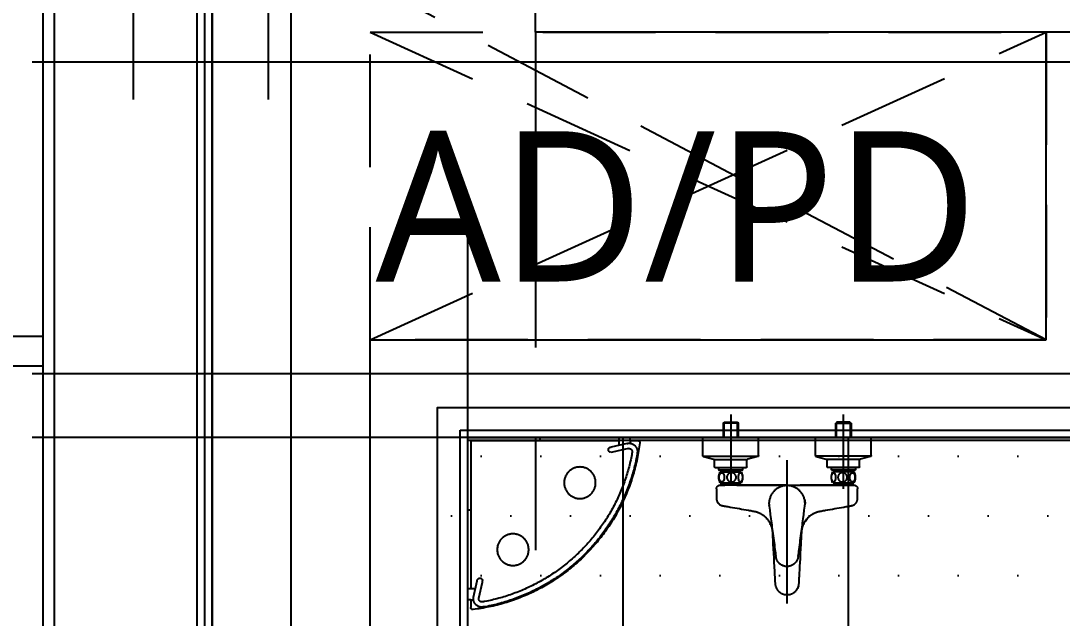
# Model space of a CAD drawing. Header units: millimetres. Extents: x 7086022 to 7120578, y 229555 to 276126.
# Drawn here: x 7108098 to 7109484, y 241984 to 242780 of the extents above; entities that cross this region are included whole.
import ezdxf
from ezdxf.enums import TextEntityAlignment as Align
from ezdxf.xclip import XClip

# ---------------------------------------------------------------- set-up
doc = ezdxf.new("R2010")
doc.units = ezdxf.units.MM
doc.header["$LTSCALE"] = 100
doc.header["$XCLIPFRAME"] = 2
for name, pattern in [('ST-DASH', [2.7, 1.5, -1.2]), ('U-84D-EX$0$CEN', [62, 60, -1, 0, -1]), ('U-84D-EX$0$HID', [2.3, 1.5, -0.8])]:
    doc.linetypes.add(name, pattern=pattern)
for name, color, linetype in [('BP', 7, 'Continuous'), ('TEXT', 2, 'Continuous'), ('U-84D-EX$0$CEN', 1, 'U-84D-EX$0$CEN'), ('U-84D-EX$0$CON', 2, 'Continuous'), ('U-84D-EX$0$ELE', 6, 'Continuous'), ('U-84D-EX$0$FIN', 5, 'Continuous'), ('U-84D-EX$0$FUR_욕실', 8, 'Continuous'), ('U-84D-EX$0$HAT', 8, 'Continuous'), ('U-84D-EX$0$INSUL_line', 8, 'Continuous'), ('U-84D-EX$0$OPEN', 1, 'U-84D-EX$0$HID'), ('U-84D-EX$0$S-ELE', 4, 'Continuous'), ('U-84D-EX$0$WAL', 3, 'Continuous'), ('결로방지', 4, 'ST-DASH')]:
    doc.layers.add(name, color=color, linetype=linetype)
doc.layers.add('U-84D-EX$0$Defpoint', color=142, linetype='Continuous', plot=False)
doc.layers.add('U-84D-EX$0$MC', color=152, linetype='Continuous', plot=False)
doc.styles.add('맑은 고딕', font='')
doc.styles.get('맑은 고딕').set_extended_font_data('Malgun Gothic')

# ---------------------------------------------------------------- blocks, each defined once
blk = doc.blocks.new('U-84D-EX$0$A$C3cb92361')
at = {"layer": 'U-84D-EX$0$FUR_욕실'}
for p, q in [((44.5, 37), (20.5, 37)), ((20.5, 37), (20.5, -37)), ((44.5, 37), (44.7, 37)), ((45.4, 36.8), (45.4, -36.8)), ((45.7, 36.2), (49.2, 23)), ((49.9, 21.9), (49.9, -21.9)), ((59.5, 21.5), (51.1, 21.5)), ((60.5, 20.5), (60.5, -20.5)), ((60.5, 16), (63.5, 16)), ((63.5, 16), (64, 15.5)), ((63.5, 16), (63.5, -16)), ((64, -15.5), (64, 15.5)), ((83.8, 14), (83.8, 8)), ((1.5, 10.2), (0, 8.8)), ((0, 8.8), (0, -8.8)), ((1.5, 10.2), (20.5, 10.2)), ((1.5, -10.2), (1.5, 10.2)), ((1.5, 9.1), (20.5, 9.1)), ((64, 11.7), (66, 11.7)), ((66, 11.7), (64.3, 11.7)), ((66, 13.8), (66, -13.8)), ((81, 13.8), (81, -13.8)), ((83.3, 10.5), (81, 9.9)), ((83.3, -3.2), (83.3, 10.5)), ((0, -8.8), (1.5, -10.2)), ((20.5, -9.1), (1.5, -9.1)), ((20.5, -10.2), (1.5, -10.2)), ((66, -11.7), (64, -11.7)), ((64.3, -11.7), (66, -11.7)), ((81, -9.9), (83.3, -10.5)), ((83.3, -10.5), (83.3, -3.2)), ((45.7, -36.3), (49.2, -23)), ((59.5, -21.5), (51.1, -21.5)), ((63.5, -16), (60.5, -16)), ((64, -15.5), (63.5, -16)), ((44.5, -37), (20.5, -37)), ((44.5, -37), (44.7, -37)), ((111.6, -51.2), (111.2, -51.2)), ((111.6, -51.2), (111.6, -51.2)), ((111.6, -51.2), (111.8, -51.2)), ((136.1, -53), (135.1, -52.5)), ((136.1, -97), (136.8, -96.7)), ((178.6, -89.9), (178.6, -89.9)), ((111.6, -98.8), (111.6, -98.8)), ((129.5, -101), (131.8, -99.4)), ((44.5, -113), (20.5, -113)), ((20.5, -187), (20.5, -113)), ((44.5, -113), (44.7, -113)), ((45.4, -186.8), (45.4, -113.2)), ((45.7, -113.7), (49.2, -127)), ((49.9, -171.9), (49.9, -128.1)), ((59.5, -128.5), (51.1, -128.5)), ((60.5, -170.5), (60.5, -129.5)), ((63.5, -134), (60.5, -134)), ((64, -134.5), (63.5, -134)), ((63.5, -166), (63.5, -134)), ((64, -134.5), (64, -165.5)), ((66, -138.3), (64, -138.3)), ((64.3, -138.3), (66, -138.3)), ((66, -163.8), (66, -136.2)), ((81, -136.2), (81, -163.8)), ((0, -141.3), (1.5, -139.8)), ((0, -158.8), (0, -141.3)), ((20.5, -139.8), (1.5, -139.8)), ((1.5, -139.8), (1.5, -160.3)), ((20.5, -140.9), (1.5, -140.9)), ((83.3, -139.5), (81, -140.1)), ((83.3, -160.5), (83.3, -139.5)), ((1.5, -160.3), (0, -158.8)), ((1.5, -159.1), (20.5, -159.1)), ((1.5, -160.3), (20.5, -160.3)), ((60.5, -166), (63.5, -166)), ((63.5, -166), (64, -165.5)), ((64, -161.7), (66, -161.7)), ((66, -161.7), (64.3, -161.7)), ((81, -159.9), (83.3, -160.5)), ((81, -163.8), (81, -163.8)), ((83.8, -158), (83.8, -164)), ((45.7, -186.2), (49.2, -173)), ((59.5, -171.5), (51.1, -171.5)), ((44.5, -187), (20.5, -187)), ((44.5, -187), (44.7, -187))]:
    blk.add_line(p, q, dxfattribs=at)
at = {"layer": 'U-84D-EX$0$FUR_욕실', "color": 8}
for p, q in [((-10, 0), (82.2, 0)), ((241.7, -75), (50.4, -75)), ((88.7, -150), (-10, -150))]:
    blk.add_line(p, q, dxfattribs=at)
at = {"layer": 'U-84D-EX$0$FUR_욕실', "flags": 128}
for points in [[(73.5, 8.5), (74.7, 8.6), (75.9, 8.8), (77, 9.1), (78, 9.6), (78.7, 10.1), (79.3, 10.8), (79.6, 11.5), (79.6, 12.2), (79.5, 12.8), (79, 13.5), (78.4, 14.1), (77.5, 14.6), (76.5, 15), (75.3, 15.3), (74.1, 15.4), (72.9, 15.4), (71.7, 15.3), (70.5, 15), (69.5, 14.6), (68.6, 14.1), (68, 13.5), (67.5, 12.8), (67.4, 12.2), (67.4, 11.5), (67.7, 10.8), (68.3, 10.1), (69, 9.6), (70, 9.1), (71.1, 8.8), (72.3, 8.6), (73.5, 8.5)], [(83.8, 14), (83.8, 14), (83.8, 14)], [(88.8, 19), (88.8, 19), (88.8, 19)], [(100.4, 19), (100.3, 19), (100.3, 19)], [(83.8, -8), (83.8, -8.5), (83.8, -9.2), (83.8, -9.7), (83.8, -10), (83.8, -10), (83.8, -9.7), (83.8, -9.2), (83.8, -8.5), (83.8, -7.5), (83.8, -6.4), (83.8, -5.1), (83.8, -3.7), (83.8, -2.2), (83.8, -0.6), (83.8, 1), (83.8, 2.5), (83.8, 4), (83.8, 5.4), (83.8, 6.7), (83.8, 7.8), (83.8, 8.7), (83.8, 9.4), (83.8, 9.8), (83.8, 10), (83.8, 9.9), (83.8, 9.6), (83.8, 9.1), (83.8, 8.3), (83.8, 8)], [(73.5, -15.7), (74.7, -15.7), (75.9, -15.5), (77, -15.3), (78, -14.9), (78.7, -14.5), (79.3, -14), (79.6, -13.5), (79.6, -12.9), (79.5, -12.4), (79, -11.9), (78.4, -11.4), (77.5, -11), (76.5, -10.7), (75.3, -10.5), (74.1, -10.4), (72.9, -10.4), (71.7, -10.5), (70.5, -10.7), (69.5, -11), (68.6, -11.4), (68, -11.9), (67.5, -12.4), (67.4, -12.9), (67.4, -13.5), (67.7, -14), (68.3, -14.5), (69, -14.9), (70, -15.3), (71.1, -15.5), (72.3, -15.7), (73.5, -15.7)], [(119.7, -35.1), (119.7, -35.1), (119.7, -35.1)], [(127, -46.8), (126.9, -46.7), (126.8, -46.6)], [(229, -80), (229, -80), (229, -80)], [(214.4, -91), (214.6, -91), (214.6, -91), (214.6, -91)], [(219, -90.1), (219, -90.1), (219, -90.1)], [(226.1, -85.2), (226.1, -85.2), (226.1, -85.2)], [(126.7, -103.5), (126.8, -103.4), (126.8, -103.4)], [(119.6, -115.1), (119.6, -115.1), (119.6, -115.1)], [(73.5, -139.6), (74.7, -139.5), (75.9, -139.4), (77, -139.1), (78, -138.8), (78.7, -138.3), (79.3, -137.9), (79.6, -137.3), (79.6, -136.8), (79.5, -136.3), (79, -135.8), (78.4, -135.3), (77.5, -134.9), (76.5, -134.6), (75.3, -134.4), (74.1, -134.3), (72.9, -134.3), (71.7, -134.4), (70.5, -134.6), (69.5, -134.9), (68.6, -135.3), (68, -135.8), (67.5, -136.3), (67.4, -136.8), (67.4, -137.3), (67.7, -137.9), (68.3, -138.3), (69, -138.8), (70, -139.1), (71.1, -139.4), (72.3, -139.5), (73.5, -139.6)], [(83.8, -140), (83.8, -140), (83.8, -140.3), (83.8, -140.8), (83.8, -141.5), (83.8, -142.5), (83.8, -143.6), (83.8, -144.9), (83.8, -146.3), (83.8, -147.8), (83.8, -149.4), (83.8, -151), (83.8, -152.5), (83.8, -154), (83.8, -155.4), (83.8, -156.7), (83.8, -157.8), (83.8, -158.7), (83.8, -159.4), (83.8, -159.8), (83.8, -160), (83.8, -159.9), (83.8, -159.6), (83.8, -159.1), (83.8, -158.3), (83.8, -158)], [(73.5, -165.4), (74.7, -165.4), (75.9, -165.2), (77, -164.8), (78, -164.4), (78.7, -163.8), (79.3, -163.2), (79.6, -162.5), (79.6, -161.8), (79.5, -161.1), (79, -160.5), (78.4, -159.9), (77.5, -159.4), (76.5, -159), (75.3, -158.7), (74.1, -158.5), (72.9, -158.5), (71.7, -158.7), (70.5, -159), (69.5, -159.4), (68.6, -159.9), (68, -160.5), (67.5, -161.1), (67.4, -161.8), (67.4, -162.5), (67.7, -163.2), (68.3, -163.8), (69, -164.4), (70, -164.8), (71.1, -165.2), (72.3, -165.4), (73.5, -165.4)], [(83.8, -164), (83.8, -164), (83.8, -164)], [(88.8, -169), (88.8, -169), (88.8, -169)], [(100.2, -169), (100.3, -169), (100.3, -169)]]:
    blk.add_lwpolyline(points, dxfattribs=at)
at = {"layer": 'U-84D-EX$0$FUR_욕실'}
for centre in [(73.5, -1.1), (73.5, -148.9)]:
    blk.add_circle(centre, 6.14, dxfattribs=at)
for centre, radius, start, end in [((44.7, 36), 1, 10.9541, 90), ((51.1, 23.5), 2, 194.6612, 270), ((59.5, 20.5), 1, 0, 90), ((73.5, 0), 15.7, 90, 118.4369), ((73.5, 0), 15.7, 61.5631, 90), ((88.8, 14), 5, 89.9951, 180), ((83.9, 8.6), 0.6, 180, 260.4055), ((73.5, 0), 15.8, 241.5631, 298.4369), ((83.9, -8.6), 0.6, 99.5933, 180), ((51.1, -23.5), 2, 90, 165.3388), ((59.5, -20.5), 1, 270, 0), ((44.7, -36), 1, 270, 345.3388), ((177.3, -75), 14.9, 276.1431, 359.919), ((108.5, -75), 24, 258.1858, 270), ((44.7, -114), 1, 14.6612, 90), ((51.1, -126.5), 2, 194.6612, 270), ((59.5, -129.5), 1, 0, 90), ((73.5, -150), 15.8, 90, 118.4369), ((73.5, -150), 15.8, 61.5631, 90), ((83.9, -141.4), 0.6, 180, 270), ((73.5, -150), 15.8, 241.5631, 298.4369), ((83.9, -158.6), 0.6, 99.5938, 180), ((88.8, -164), 5, 180, 270.0049), ((51.1, -173.5), 2, 90, 165.3388), ((59.5, -170.5), 1, 270, 0), ((44.7, -186), 1, 270, 349.0459)]:
    blk.add_arc(centre, radius, start, end, dxfattribs=at)
for points, knots in [([(83.8, -57.7), (83.8, -51.8), (83.8, -45.8), (83.8, -33.8), (83.8, -27.9), (83.8, -15.9), (83.8, -9.9), (83.8, 2), (83.8, 8), (83.8, 14)], [0, 0, 0, 0, 0.25, 0.25, 0.5, 0.5, 0.75, 0.75, 1, 1, 1, 1]), ([(88.8, 19), (92.9, 19), (97, 19), (101.3, 19), (101.6, 19), (102.1, 19), (102.3, 19), (103.1, 18.9), (103.6, 18.8), (104.6, 18.5), (105.1, 18.3), (105.8, 18), (106, 17.9), (106.4, 17.6), (106.7, 17.5), (107.7, 16.8), (108.5, 16.1), (109.8, 14.5), (110.3, 13.6), (110.8, 12.4), (110.9, 12.2), (111, 11.7), (111.1, 11.4), (111.2, 10.9), (111.3, 10.7), (111.4, 10.2), (111.4, 9.9), (111.6, 8.7), (111.8, 7.6), (112.3, 4.6), (112.7, 2.6), (113.8, -3.5), (114.5, -7.5), (115.9, -15.6), (116.6, -19.6), (117.7, -25.7), (118, -27.7), (118.5, -30.2), (118.6, -30.7), (118.8, -31.8), (118.9, -32.3), (119.2, -33.7), (119.5, -34.7), (120.3, -36.7), (120.7, -37.6), (121.3, -39.1), (121.6, -39.5), (122.1, -40.5), (122.4, -40.9), (123.8, -43.2), (125.1, -44.8), (127.3, -47.1), (128.1, -47.8), (129.7, -49.2), (130.5, -49.8), (132.3, -51), (133.2, -51.5), (134.6, -52.3), (135, -52.5), (136, -52.9), (136.5, -53.2), (139, -54.1), (141, -54.7), (144.1, -55.2), (145.1, -55.4), (146.5, -55.5), (146.7, -55.5), (147.3, -55.5), (147.5, -55.5), (148.3, -55.5), (148.9, -55.6), (150.5, -55.7), (151.5, -55.7), (153.7, -55.8), (154.7, -55.9), (157.9, -56), (160, -56.2), (170.7, -56.7), (179.2, -57.2), (191.9, -57.8), (196.2, -58.1), (201.5, -58.3), (202.6, -58.4), (204.7, -58.5), (205.8, -58.6), (207.9, -58.7), (209, -58.7), (211.1, -58.8), (212.2, -58.9), (213.5, -59), (213.8, -59), (214.3, -59), (214.6, -59), (215.3, -59.1), (215.9, -59.1), (216.9, -59.3), (217.4, -59.4), (218.5, -59.7), (219, -59.9), (220.5, -60.4), (221.5, -60.9), (222.8, -61.8), (223.2, -62.1), (224.1, -62.7), (224.5, -63.1), (225.7, -64.2), (226.4, -65), (227.3, -66.3), (227.6, -66.8), (228.1, -67.8), (228.3, -68.2), (228.7, -69.2), (228.9, -69.7), (229.2, -70.7), (229.4, -71.3), (229.6, -72.3), (229.7, -72.9), (229.7, -73.7), (229.8, -73.9), (229.8, -74.3), (229.8, -74.5), (229.8, -74.7), (229.8, -74.8), (229.8, -74.9), (229.8, -74.9), (229.8, -75), (229.8, -75)], [0, 0, 0, 0, 0.0625, 0.0625, 0.066406, 0.066406, 0.070312, 0.070312, 0.078125, 0.078125, 0.085937, 0.085937, 0.089844, 0.089844, 0.09375, 0.09375, 0.109375, 0.109375, 0.125, 0.125, 0.128906, 0.128906, 0.132812, 0.132812, 0.136719, 0.136719, 0.140625, 0.140625, 0.15625, 0.15625, 0.1875, 0.1875, 0.25, 0.25, 0.3125, 0.3125, 0.34375, 0.34375, 0.351562, 0.351562, 0.359375, 0.359375, 0.375, 0.375, 0.390625, 0.390625, 0.398437, 0.398437, 0.40625, 0.40625, 0.4375, 0.4375, 0.453125, 0.453125, 0.46875, 0.46875, 0.484375, 0.484375, 0.492187, 0.492187, 0.5, 0.5, 0.53125, 0.53125, 0.546875, 0.546875, 0.550781, 0.550781, 0.554687, 0.554687, 0.5625, 0.5625, 0.578125, 0.578125, 0.59375, 0.59375, 0.625, 0.625, 0.75, 0.75, 0.8125, 0.8125, 0.828125, 0.828125, 0.84375, 0.84375, 0.859375, 0.859375, 0.875, 0.875, 0.878906, 0.878906, 0.882812, 0.882812, 0.890625, 0.890625, 0.898437, 0.898437, 0.90625, 0.90625, 0.921875, 0.921875, 0.929687, 0.929687, 0.9375, 0.9375, 0.953125, 0.953125, 0.960937, 0.960937, 0.96875, 0.96875, 0.976562, 0.976562, 0.984375, 0.984375, 0.992187, 0.992187, 0.996094, 0.996094, 0.998047, 0.998047, 0.999023, 0.999512, 0.999512, 1, 1, 1, 1]), ([(83.8, -8), (83.8, -8.5), (83.8, -12.5), (83.8, -20.2), (83.8, -29.7), (83.8, -38.1), (83.8, -45.1), (83.8, -51.7), (83.8, -57.8), (83.8, -63.5), (83.8, -69.2), (83.8, -73.1), (83.8, -75)], [0, 0, 0, 0, 0.020659, 0.180159, 0.339669, 0.447099, 0.554609, 0.662127, 0.745792, 0.829466, 0.914723, 1, 1, 1, 1]), ([(84.5, -75), (84.5, -75), (84.5, -74.9), (84.5, -74.7), (84.5, -74.4), (84.5, -73.9), (84.6, -72.1), (85.1, -69), (86.4, -65.2), (88.3, -61.7), (90.8, -58.6), (93.4, -56.2), (96.3, -54.2), (99.6, -52.6), (103.5, -51.4), (107.6, -50.8), (110.3, -51.1), (111.6, -51.2)], [0, 0, 0, 0, 0.000696, 0.00702, 0.013343, 0.019667, 0.044967, 0.146547, 0.242929, 0.339318, 0.436006, 0.532701, 0.596717, 0.697957, 0.799203, 0.899601, 1, 1, 1, 1]), ([(111.8, -51.2), (119.3, -52.2), (130.4, -53.7), (145.6, -55.7), (157.4, -57.3), (168.5, -58.8), (175.6, -59.7), (178.6, -60.1)], [0, 0, 0, 0, 0.335433, 0.501379, 0.682675, 0.863972, 1, 1, 1, 1]), ([(129.6, -49.1), (129.6, -49.1), (129.5, -49), (129.3, -48.9), (129.3, -48.8)], [0, 0, 0, 0, 0.435252, 1, 1, 1, 1]), ([(132.4, -51), (132.3, -51), (132.1, -50.9), (131.9, -50.8), (131.8, -50.7)], [0, 0, 0, 0, 0.437, 1, 1, 1, 1]), ([(136.9, -53.3), (136.7, -53.2), (136.4, -53.1), (136.1, -53), (136.1, -53)], [0, 0, 0, 0, 0.967026, 1, 1, 1, 1]), ([(83.8, -75), (83.8, -74.2), (83.8, -73.5), (83.8, -72.1), (83.8, -71.3), (83.8, -69.9), (83.8, -69.2), (83.8, -67.8), (83.8, -67.1), (83.8, -65), (83.8, -63.6), (83.8, -61.4), (83.8, -60.7), (83.8, -59.2), (83.8, -58.5), (83.8, -57.7)], [0, 0, 0, 0, 0.125, 0.125, 0.25, 0.25, 0.375, 0.375, 0.5, 0.5, 0.75, 0.75, 0.875, 0.875, 1, 1, 1, 1]), ([(178.6, -60.1), (178.6, -60.1), (178.7, -60.1), (178.7, -60.2), (178.8, -60.2)], [0, 0, 0, 0, 0.0003217, 1, 1, 1, 1]), ([(178.6, -60.1), (178.6, -60.1), (178.6, -60.1), (178.6, -60.1), (178.6, -60.1)], [0, 0, 0, 0, 0.776346, 1, 1, 1, 1]), ([(192.2, -75), (192.2, -75), (192.2, -74.9), (192.2, -74.9), (192.2, -74.9), (192.2, -74.9), (192.2, -74.7), (192.2, -74), (192.1, -72.6), (191.6, -70.6), (190.7, -68.2), (189.4, -66.1), (187.8, -64.3), (185.9, -62.7), (183.7, -61.5), (181.4, -60.6), (179.7, -60.3), (178.8, -60.2)], [-0.004685, -0.004685, -0.004685, -0.004685, 0, 0, 0, 0.000003, 0.002215, 0.030361, 0.086652, 0.199489, 0.313352, 0.430608, 0.539794, 0.651838, 0.767877, 0.887234, 1, 1, 1, 1]), ([(83.8, -75), (83.8, -76.9), (83.8, -80.7), (83.8, -86.4), (83.8, -92.2), (83.8, -98.3), (83.8, -104.8), (83.8, -111.8), (83.8, -120.1), (83.8, -129.7), (83.8, -137.4), (83.8, -141.5), (83.8, -142)], [0, 0, 0, 0, 0.08392, 0.16782, 0.252838, 0.337844, 0.444426, 0.551001, 0.657498, 0.818423, 0.97934, 1, 1, 1, 1]), ([(111.6, -98.8), (110.2, -98.9), (107.5, -99.1), (103.5, -98.6), (99.5, -97.4), (96.3, -95.8), (93.4, -93.7), (90.8, -91.4), (88.3, -88.2), (86.4, -84.7), (85.1, -80.9), (84.6, -77.9), (84.5, -76), (84.5, -75.5), (84.5, -75.2), (84.5, -75.1), (84.5, -75)], [0, 0, 0, 0, 0.100399, 0.200797, 0.302043, 0.403283, 0.467299, 0.563994, 0.660682, 0.757071, 0.853453, 0.955033, 0.980333, 0.986657, 0.992981, 1, 1, 1, 1]), ([(229.8, -75), (229.8, -75.3), (229.8, -75.5), (229.8, -76.1), (229.7, -76.3), (229.7, -77.1), (229.6, -77.7), (229.4, -78.7), (229.2, -79.3), (228.9, -80.3), (228.7, -80.8), (228.3, -81.8), (228.1, -82.2), (227.6, -83.2), (227.3, -83.7), (226.4, -85), (225.7, -85.8), (224.5, -86.9), (224.1, -87.3), (223.2, -87.9), (222.8, -88.2), (221.5, -89.1), (220.5, -89.6), (219, -90.1), (218.5, -90.3), (217.4, -90.6), (216.9, -90.7), (215.9, -90.9), (215.3, -90.9), (214.6, -91), (214.3, -91), (213.8, -91), (213.5, -91), (212.2, -91.1), (211.1, -91.2), (209, -91.3), (207.9, -91.3), (205.8, -91.4), (204.7, -91.5), (202.6, -91.6), (201.5, -91.7), (196.2, -91.9), (191.9, -92.2), (179.2, -92.8), (170.7, -93.3), (160, -93.8), (157.9, -94), (154.7, -94.1), (153.7, -94.2), (151.5, -94.3), (150.5, -94.3), (148.9, -94.4), (148.3, -94.5), (147.5, -94.5), (147.3, -94.5), (146.7, -94.5), (146.5, -94.5), (145.1, -94.6), (144.1, -94.8), (141, -95.3), (139, -95.9), (136.5, -96.8), (136, -97.1), (135, -97.5), (134.6, -97.7), (133.2, -98.5), (132.3, -99), (130.5, -100.2), (129.7, -100.8), (128.1, -102.2), (127.3, -102.9), (125.1, -105.2), (123.8, -106.8), (122.4, -109.1), (122.1, -109.5), (121.6, -110.5), (121.3, -110.9), (120.7, -112.4), (120.3, -113.3), (119.5, -115.3), (119.2, -116.3), (118.9, -117.7), (118.8, -118.2), (118.6, -119.3), (118.5, -119.8), (118, -122.3), (117.7, -124.3), (116.6, -130.4), (115.9, -134.4), (114.5, -142.5), (113.8, -146.5), (112.7, -152.6), (112.3, -154.6), (111.8, -157.6), (111.6, -158.7), (111.4, -159.9), (111.4, -160.2), (111.3, -160.7), (111.2, -160.9), (111.1, -161.4), (111, -161.7), (110.9, -162.2), (110.8, -162.4), (110.3, -163.6), (109.8, -164.5), (108.5, -166.1), (107.7, -166.8), (106.7, -167.5), (106.4, -167.6), (106, -167.9), (105.8, -168), (105.1, -168.3), (104.6, -168.5), (103.6, -168.8), (103.1, -168.9), (102.3, -169), (102.1, -169), (101.6, -169), (101.3, -169), (97, -169), (92.9, -169), (88.8, -169)], [0, 0, 0, 0, 0.003906, 0.003906, 0.007813, 0.007813, 0.015625, 0.015625, 0.023438, 0.023438, 0.03125, 0.03125, 0.039063, 0.039063, 0.046875, 0.046875, 0.0625, 0.0625, 0.070313, 0.070313, 0.078125, 0.078125, 0.09375, 0.09375, 0.101563, 0.101563, 0.109375, 0.109375, 0.117188, 0.117188, 0.121094, 0.121094, 0.125, 0.125, 0.140625, 0.140625, 0.15625, 0.15625, 0.171875, 0.171875, 0.1875, 0.1875, 0.25, 0.25, 0.375, 0.375, 0.40625, 0.40625, 0.421875, 0.421875, 0.4375, 0.4375, 0.445313, 0.445313, 0.449219, 0.449219, 0.453125, 0.453125, 0.46875, 0.46875, 0.5, 0.5, 0.507813, 0.507813, 0.515625, 0.515625, 0.53125, 0.53125, 0.546875, 0.546875, 0.5625, 0.5625, 0.59375, 0.59375, 0.601563, 0.601563, 0.609375, 0.609375, 0.625, 0.625, 0.640625, 0.640625, 0.648438, 0.648438, 0.65625, 0.65625, 0.6875, 0.6875, 0.75, 0.75, 0.8125, 0.8125, 0.84375, 0.84375, 0.859375, 0.859375, 0.863281, 0.863281, 0.867188, 0.867188, 0.871094, 0.871094, 0.875, 0.875, 0.890625, 0.890625, 0.90625, 0.90625, 0.910156, 0.910156, 0.914063, 0.914063, 0.921875, 0.921875, 0.929688, 0.929688, 0.933594, 0.933594, 0.9375, 0.9375, 1, 1, 1, 1]), ([(83.8, -164), (83.8, -158), (83.8, -152), (83.8, -140.1), (83.8, -134.1), (83.8, -122.1), (83.8, -116.2), (83.8, -104.2), (83.8, -98.2), (83.8, -92.3)], [0, 0, 0, 0, 0.25, 0.25, 0.5, 0.5, 0.75, 0.75, 1, 1, 1, 1]), ([(178.6, -89.9), (175.6, -90.3), (168.5, -91.2), (157.4, -92.7), (145.6, -94.3), (130.4, -96.3), (119.2, -97.8), (111.8, -98.7)], [0, 0, 0, 0, 0.136025, 0.317317, 0.498609, 0.664551, 1, 1, 1, 1]), ([(178.6, -89.9), (178.6, -89.9), (178.6, -89.9), (178.6, -89.9), (178.6, -89.9)], [0, 0, 0, 0, 0.223741, 1, 1, 1, 1]), ([(178.8, -89.9), (178.8, -89.9), (178.7, -89.9), (178.7, -89.9), (178.6, -89.9), (178.6, -89.9)], [0, 0, 0, 0, 0.0238, 0.999687, 1, 1, 1, 1]), ([(219, -90.1), (219.1, -90.1), (219.9, -89.8), (220.7, -89.4), (221.3, -89.1)], [0, 0, 0, 0, 0.212043, 1, 1, 1, 1]), ([(223.5, -87.6), (223.7, -87.5), (224.6, -86.9), (225.5, -86.1), (226.1, -85.3), (226.1, -85.2)], [0, 0, 0, 0, 0.166163, 0.924927, 1, 1, 1, 1]), ([(111.8, -98.7), (111.8, -98.7), (111.7, -98.8), (111.7, -98.8), (111.6, -98.8)], [0, 0, 0, 0, 0.04226, 1, 1, 1, 1]), ([(129.2, -101.2), (129.2, -101.2), (129.3, -101.1), (129.4, -101.1), (129.5, -101)], [0, 0, 0, 0, 0.4378878, 1, 1, 1, 1]), ([(131.8, -99.4), (131.8, -99.3), (132, -99.2), (132.2, -99.1), (132.3, -99)], [0, 0, 0, 0, 0.4359962, 1, 1, 1, 1]), ([(135.2, -97.4), (135.4, -97.3), (135.7, -97.2), (136, -97), (136.1, -97)], [0, 0, 0, 0, 0.861592, 1, 1, 1, 1])]:
    blk.add_open_spline(points, degree=3, knots=knots, dxfattribs=at)
blk = doc.blocks.new('U-84D-EX$0$A$C13f13f79')
at = {"layer": 'U-84D-EX$0$FUR_욕실', "linetype": 'Continuous'}
for p, q in [((0, 0), (0, -197.2)), ((212.2, 4), (92.2, 4)), ((92.2, 4), (92.2, 0)), ((197.2, 4), (197.2, -6.4)), ((212.2, 0), (212.2, 4)), ((0, 0), (197.2, 0)), ((208.4, -3.9), (187, -8.7)), ((209.9, -10.7), (188.5, -15.5)), ((212.2, 0), (222.3, 0)), ((212.2, 0), (212.2, -3.7)), ((188.5, -15.5), (186.5, -15.7)), ((-4, -212.2), (-4, -92.2)), ((-4, -92.2), (0, -92.2)), ((3.9, -208.4), (8.7, -187)), ((10.7, -209.9), (15.5, -188.5)), ((15.5, -188.5), (15.7, -186.5)), ((-4, -197.2), (6.4, -197.2)), ((0, -212.2), (-4, -212.2)), ((0, -212.2), (3.7, -212.2)), ((0, -212.2), (0, -222.3))]:
    blk.add_line(p, q, dxfattribs=at)
at = {"layer": 'U-84D-EX$0$FUR_욕실', "color": 8, "linetype": 'Continuous'}
for centre in [(145.3, -56.2), (56.2, -145.3)]:
    blk.add_circle(centre, 21, dxfattribs=at)
at = {"layer": 'U-84D-EX$0$FUR_욕실', "linetype": 'Continuous'}
for centre, radius, start, end in [((-27.2, 27.2), 254, 276.8367, 353.1633), ((186.7, -12.2), 3.5, 85.2491, 266.0856), ((210.8, -14.6), 11, 354.7295, 102.6071), ((210.8, -14.6), 4, 354.7295, 102.6071), ((222.3, -2.7), 2.7, 353.1633, 90), ((-27.7, 27.7), 246.5, 280.9024, 349.0976), ((-27.7, 27.7), 253.5, 280.8374, 349.1626), ((-30.7, 7.7), 246.5, 353.8, 354.7295), ((-30.7, 7.7), 253.5, 353.735, 354.7295), ((12.2, -186.7), 3.5, 3.9144, 184.7509), ((14.6, -210.8), 11, 167.3929, 275.2705), ((14.6, -210.8), 4, 167.3929, 275.2705), ((-7.7, 30.7), 246.5, 275.2705, 276.2), ((-7.7, 30.7), 253.5, 275.2705, 276.265), ((2.7, -222.3), 2.7, 180, 276.8367)]:
    blk.add_arc(centre, radius, start, end, dxfattribs=at)
blk = doc.blocks.new('U-84D-EX$0$욕실-DOOR')
at = {"layer": 'U-84D-EX$0$FUR_욕실', "color": 8}
for p, q in [((-578.8, 50.6), (-578.5, 51.1)), ((-578.8, 45.7), (-578.8, 50.6)), ((-578.8, 50.6), (-553.7, 50.6)), ((-578.3, 44.7), (-578.8, 45.7)), ((-578.8, 45.7), (-553.7, 45.7)), ((-578.8, 43.7), (-578.3, 44.7)), ((-578.8, 43.7), (-553.7, 43.7)), ((-578.8, 38.8), (-578.8, 43.7)), ((-578.5, 51.1), (-554, 51.1)), ((-554.2, 44.7), (-553.7, 45.7)), ((-553.7, 43.7), (-554.2, 44.7)), ((-553.7, 50.6), (-554, 51.1)), ((-553.7, 45.7), (-553.7, 50.6)), ((-553.7, 38.8), (-553.7, 43.7)), ((-578.3, 37.8), (-578.8, 38.8)), ((-578.8, 38.8), (-553.7, 38.8)), ((-578.8, 36.9), (-578.3, 37.8)), ((-578.8, 32), (-578.8, 36.9)), ((-578.8, 36.9), (-578.8, 32)), ((-578.8, 36.9), (-553.7, 36.9)), ((-578.8, 32), (-575.5, 30.5)), ((-578.8, 32), (-553.7, 32)), ((-575.5, 7), (-575.5, 30.5)), ((-575.5, 30.5), (-556.9, 30.5)), ((-553.7, 32), (-556.9, 30.5)), ((-556.9, 7), (-556.9, 30.5)), ((-554.2, 37.8), (-553.7, 38.8)), ((-553.7, 36.9), (-554.2, 37.8)), ((-553.7, 32), (-553.7, 36.9)), ((-578.7, 7), (-578.7, 4)), ((-553.7, 7), (-578.7, 7)), ((-578.7, 4), (-553.7, 4)), ((-575.5, 7), (-556.9, 7)), ((-569.4, 7), (-569.4, -7)), ((-563.4, 7), (-569.1, 7)), ((-563, -7), (-563, 7)), ((-553.7, 7), (-553.7, 4)), ((-128.7, 7), (-128.7, 4)), ((-128.7, 7), (-103.7, 7)), ((-128.7, 4), (-103.7, 4)), ((-125.7, 9.5), (-125.7, 7)), ((-106.8, 7), (-125.7, 7)), ((-125, 10.2), (-107.5, 10.2)), ((-119.4, 7), (-119.4, -7)), ((-113, -7), (-113, 7)), ((-106.8, 7), (-106.8, 9.5)), ((-103.7, 4), (-103.7, 7)), ((-578.7, -4), (-578.7, -7)), ((-553.7, -4), (-578.7, -4)), ((-578.7, -7), (-553.7, -7)), ((-575.7, -25.8), (-575.7, -7)), ((-575.7, -7), (-556.8, -7)), ((-556.7, -24.9), (-556.7, -7)), ((-553.7, -4), (-553.7, -7)), ((-128.7, -4), (-128.7, -7)), ((-103.7, -4), (-128.7, -4)), ((-128.7, -7), (-103.7, -7)), ((-125.7, -24.9), (-125.7, -7)), ((-106.7, -25.8), (-106.7, -7)), ((-103.7, -7), (-103.7, -4)), ((-537, -44.7), (-145.4, -44.7)), ((-427.1, -44.7), (-168.9, -44.7)), ((-537, -63.7), (-145.4, -63.7))]:
    blk.add_line(p, q, dxfattribs=at)
at = {"layer": 'U-84D-EX$0$FUR_욕실'}
for p, q in [((-19.5, 14.5), (0, 14.5)), ((-19.5, 14.5), (0, 14.5)), ((0.1, 14.5), (-19.2, 14.5)), ((0.1, 14.5), (-19.2, 14.5)), ((0.1, 13.4), (0.1, 14.5)), ((0.1, 13.4), (0.1, 14.5)), ((-707.9, 4), (-700.5, 4)), ((-707.9, 4), (-700.5, 4)), ((-700.5, -4), (-700.5, 4)), ((-700.5, -4), (-700.5, 4)), ((-700.5, 3.9), (-700.5, -4)), ((-700.5, 3.9), (-700.5, -4)), ((-700.5, 3.7), (-700.5, -3.7)), ((-700.5, 3.7), (-700.5, -3.7)), ((-700.5, -3.6), (-700.5, 3.6)), ((-700.5, -3.6), (-700.5, 3.6)), ((-700.5, 3.6), (-700.5, -3.6)), ((-700.5, -3.6), (-700.5, 3.6)), ((-700.5, -3.6), (-700.5, 3.6)), ((-700.5, 3.6), (-700.5, -3.6)), ((-698.8, 5.4), (-698.8, 5.1)), ((-694.5, 5.4), (-698.8, 5.4)), ((-698.8, 5.4), (-698.8, -5.3)), ((-698.8, 5.4), (-698.8, 5.1)), ((-694.5, 5.4), (-698.8, 5.4)), ((-698.8, 5.4), (-698.8, -5.3)), ((-694.5, 5.4), (-694.5, -0.4)), ((-694.5, 5.4), (-694.5, -0.4)), ((-693.9, 5.5), (-680.1, 5.5)), ((-693.9, 5.5), (-693.9, 0.6)), ((-693.9, 5.5), (-680.1, 5.5)), ((-693.9, 5.5), (-693.9, 0.6)), ((-687.1, 2.8), (-692, 2.8)), ((-692, 2.8), (-692, 0.6)), ((-687.1, 2.8), (-692, 2.8)), ((-692, 2.8), (-692, 0.6)), ((-687.1, 0.6), (-687.1, 2.8)), ((-687.1, 0.6), (-687.1, 2.8)), ((-684.4, -5.2), (-684.4, 0.6)), ((-684.4, -5.2), (-684.4, 0.6)), ((-680.1, -5.2), (-680.1, 5.5)), ((-680.1, -5.2), (-680.1, 5.5)), ((-670.8, 4), (-678.5, 4)), ((-678.5, 4), (-678.5, -3.9)), ((-670.8, 4), (-678.5, 4)), ((-678.5, 4), (-678.5, -4)), ((-678.5, 3.6), (-678.5, -3.6)), ((-678.5, 3.6), (-678.5, -3.6)), ((-40.4, 4.5), (-39.3, 4.5)), ((-40.4, 4.5), (-39.3, 4.5)), ((-38.8, 5), (-37.8, 5)), ((-38.8, 5), (-37.8, 5)), ((-38.5, 6.1), (-26.9, 6.1)), ((-38.5, 6.1), (-26.9, 6.1)), ((-36.8, 5), (-35.8, 5)), ((-36.8, 5), (-35.8, 5)), ((-34.8, 5), (-33.9, 5)), ((-34.8, 5), (-33.9, 5)), ((-32.9, 5), (-31.9, 5)), ((-32.9, 5), (-31.9, 5)), ((-30.9, 5), (-29.9, 5)), ((-30.9, 5), (-29.9, 5)), ((-29, 5), (-28, 5)), ((-29, 5), (-28, 5)), ((-28, 13.1), (-28, 12.2)), ((-28, 13.1), (-28, 12.2)), ((-27.5, 0), (-27.5, 4.5)), ((-27.5, 4.5), (-27.5, -4.5)), ((-27.5, 0), (-27.5, 4.5)), ((-27.5, 4.5), (-27.5, -4.5)), ((-26.9, 13.1), (-26.9, 12.2)), ((-26.9, 13.1), (-26.9, 12.2)), ((-26.4, 5.6), (-26.4, 0)), ((-26.4, 5.6), (-26.4, 0)), ((-26.4, -5.6), (-26.4, 0)), ((-26.4, -5.6), (-26.4, 0)), ((-17.2, 12.3), (-16.5, 13.1)), ((-17.2, 12.3), (-16.5, 13.1)), ((-16.7, 11), (-16.6, 11.2)), ((-16.7, 11), (-16.6, 11.2)), ((-14.1, 7.9), (-14, 8)), ((-14.1, 7.9), (-14, 8)), ((-13.8, 13.4), (-1.1, 13.4)), ((-13.8, 13.4), (-1.1, 13.4)), ((-12.9, 7.2), (-12, 7.7)), ((-12.9, 7.2), (-12, 7.7)), ((-12.6, 4.7), (-1.1, 4.7)), ((-12.6, 4.7), (-1.1, 4.7)), ((-5.9, 5.8), (-1.1, 5.8)), ((-5.9, 5.8), (-1.1, 5.8)), ((-1.1, 5.8), (-1.1, 13.4)), ((-1.1, 5.8), (-1.1, 13.4)), ((-1.1, 0.5), (-1.1, 4.7)), ((-1.1, 0.5), (-1.1, 4.7)), ((-0.9, 0), (-1.1, 0.5)), ((-0.9, 0), (-1.1, 0.5)), ((-1.1, -0.5), (-0.9, 0)), ((-1.1, -0.5), (-0.9, 0)), ((0, 0), (0, 13.4)), ((0, 13.4), (0.1, 13.4)), ((0, 0), (0, 13.4)), ((0, 13.4), (0.1, 13.4)), ((0, 0), (0, -13.4)), ((0, 0), (0, -13.4)), ((-700.5, -4), (-707.9, -4)), ((-700.5, -4), (-707.9, -4)), ((-685.1, -5.3), (-698.8, -5.3)), ((-685.1, -5.3), (-698.8, -5.3)), ((-692.1, -0.4), (-692.1, -2.6)), ((-692.1, -0.4), (-692.1, -2.6)), ((-692.1, -2.6), (-687.1, -2.6)), ((-692.1, -2.6), (-687.1, -2.6)), ((-687.1, -2.6), (-687.1, -0.4)), ((-687.1, -2.6), (-687.1, -0.4)), ((-685.1, -5.3), (-685.1, -0.4)), ((-685.1, -5.3), (-685.1, -0.4)), ((-684.4, -5.2), (-680.1, -5.2)), ((-684.4, -5.2), (-680.1, -5.2)), ((-678.5, -4), (-671.3, -4)), ((-40.4, -4.5), (-39.3, -4.5)), ((-40.4, -4.5), (-39.3, -4.5)), ((-38.8, -5), (-37.8, -5)), ((-38.8, -5), (-37.8, -5)), ((-38.5, -6.1), (-26.9, -6.1)), ((-38.5, -6.1), (-26.9, -6.1)), ((-36.8, -5), (-35.8, -5)), ((-36.8, -5), (-35.8, -5)), ((-34.8, -5), (-33.9, -5)), ((-34.8, -5), (-33.9, -5)), ((-32.9, -5), (-31.9, -5)), ((-32.9, -5), (-31.9, -5)), ((-30.9, -5), (-29.9, -5)), ((-30.9, -5), (-29.9, -5)), ((-29, -5), (-28, -5)), ((-29, -5), (-28, -5)), ((-28, -13.1), (-28, -12.2)), ((-28, -13.1), (-28, -12.2)), ((-26.9, -13.1), (-26.9, -12.2)), ((-26.9, -13.1), (-26.9, -12.2)), ((-17.2, -12.3), (-16.5, -13.1)), ((-17.2, -12.3), (-16.5, -13.1)), ((-16.7, -11), (-16.6, -11.2)), ((-16.7, -11), (-16.6, -11.2)), ((-14.1, -7.9), (-14, -8)), ((-14.1, -7.9), (-14, -8)), ((-13.8, -13.4), (-1.1, -13.4)), ((-13.8, -13.4), (-1.1, -13.4)), ((-12.9, -7.2), (-12, -7.7)), ((-12.9, -7.2), (-12, -7.7)), ((-12.6, -4.7), (-1.1, -4.7)), ((-12.6, -4.7), (-1.1, -4.7)), ((-5.9, -5.8), (-1.1, -5.8)), ((-5.9, -5.8), (-1.1, -5.8)), ((-1.1, -0.5), (-1.1, -4.7)), ((-1.1, -0.5), (-1.1, -4.7)), ((-1.1, -5.8), (-1.1, -13.4)), ((-1.1, -5.8), (-1.1, -13.4)), ((0, -13.4), (0.1, -13.4)), ((0, -13.4), (0.1, -13.4)), ((0.1, -13.4), (0.1, -14.5)), ((0.1, -13.4), (0.1, -14.5)), ((-19.5, -14.5), (0, -14.5)), ((-19.5, -14.5), (0, -14.5)), ((0.1, -14.5), (-19.2, -14.5)), ((0.1, -14.5), (-19.2, -14.5))]:
    blk.add_line(p, q, dxfattribs=at)
at = {"layer": 'U-84D-EX$0$FUR_욕실', "color": 5}
for p, q in [((-810.4, 4), (-988, 4)), ((-988, -4), (-988, 4)), ((-700.5, 4), (-810.4, 4)), ((-28.5, 4), (-678.5, 4)), ((-28.5, -4), (-28.5, 4)), ((-810.4, -4), (-988, -4)), ((-700.5, -4), (-810.4, -4)), ((-28.5, -4), (-678.5, -4))]:
    blk.add_line(p, q, dxfattribs=at)
at = {"layer": 'U-84D-EX$0$FUR_욕실', "color": 8}
blk.add_lwpolyline([(-29.8, -3.8), (-27.2, 3.8), (-642.6, 213.1), (-645.1, 205.5)], close=True, dxfattribs=at)
at = {"layer": 'U-84D-EX$0$FUR_욕실'}
blk.add_lwpolyline([(-969.9, 5.2, 0.394086), (-971.2, 6.5), (-998.9, 6.5, 0.414214), (-999.9, 5.6), (-999.9, -5.6, 0.414214), (-998.9, -6.5), (-971.2, -6.5, 0.394086), (-969.9, -5.2, 0.369547), (-970.1, -5), (-998, -5), (-998, 5), (-970.1, 5, 0.369547)], format="xyb", close=True, dxfattribs=at)
blk.add_lwpolyline([(-969.9, 5.2, 0.394086), (-971.2, 6.5), (-998.9, 6.5, 0.414214), (-999.9, 5.6), (-999.9, -5.6, 0.414214), (-998.9, -6.5), (-971.2, -6.5, 0.394086), (-969.9, -5.2, 0.369547), (-970.1, -5), (-998, -5), (-998, 5), (-970.1, 5, 0.369547)], format="xyb", close=True, dxfattribs=at)
blk.add_lwpolyline([(-969.9, 5.2, 0.394086), (-971.2, 6.5), (-998.9, 6.5, 0.414214), (-999.9, 5.6), (-999.9, -5.6, 0.414214), (-998.9, -6.5), (-971.2, -6.5, 0.394086), (-969.9, -5.2, 0.369547), (-970.1, -5), (-998, -5), (-998, 5), (-970.1, 5, 0.369547)], format="xyb", close=True, dxfattribs=at)
blk.add_lwpolyline([(-969.9, 5.2, 0.394086), (-971.2, 6.5), (-998.9, 6.5, 0.414214), (-999.9, 5.6), (-999.9, -5.6, 0.414214), (-998.9, -6.5), (-971.2, -6.5, 0.394086), (-969.9, -5.2, 0.369547), (-970.1, -5), (-998, -5), (-998, 5), (-970.1, 5, 0.369547)], format="xyb", close=True, dxfattribs=at)
at = {"layer": 'U-84D-EX$0$FUR_욕실', "color": 8}
for centre, radius, start, end in [((-28.4, 0), 650.1, 161.5696, 179.6466), ((-566.2, 51.1), 5.39, 0, 180), ((-125, 9.5), 0.687, 90, 180), ((-107.5, 9.5), 0.687, 0, 90), ((-538.1, -25.8), 37.7, 180, 270), ((-537, -24.9), 19.8, 180, 270), ((-145.5, -24.9), 19.8, 270, 0), ((-144.4, -25.8), 37.7, 270, 0)]:
    blk.add_arc(centre, radius, start, end, dxfattribs=at)
at = {"layer": 'U-84D-EX$0$FUR_욕실'}
for centre, radius, start, end in [((-27.9, 0.8), 13.6, 356.6506, 161.3637), ((-27.9, 0.8), 13.6, 356.6506, 161.3637), ((-19.2, 13.5), 0.981, 90, 241.045), ((-19.2, 13.5), 0.981, 90, 241.045), ((-40.4, 5), 0.491, 161.1107, 270), ((-40.4, 5), 0.491, 161.1107, 270), ((-39.3, 5), 0.491, 270, 0), ((-39.3, 5), 0.491, 270, 0), ((-27.5, 0.6), 13.1, 94.7053, 151.5389), ((-27.5, 0.6), 13.1, 94.7053, 151.5389), ((-38.5, 6.6), 0.491, 151.5389, 270), ((-38.5, 6.6), 0.491, 151.5389, 270), ((-37.3, 5), 0.491, 180, 0), ((-37.3, 5), 0.491, 180, 0), ((-35.3, 5), 0.491, 180, 0), ((-35.3, 5), 0.491, 180, 0), ((-33.4, 5), 0.491, 180, 0), ((-33.4, 5), 0.491, 180, 0), ((-31.4, 5), 0.491, 180, 0), ((-31.4, 5), 0.491, 180, 0), ((-27.5, 9.4), 2.7, 105.466, 226.8866), ((-27.5, 9.4), 2.7, 105.466, 226.8866), ((-29.4, 5), 0.491, 180, 0), ((-29.4, 5), 0.491, 180, 0), ((-29, 7.8), 0.495, 233.4447, 39.055), ((-29, 7.8), 0.495, 233.4447, 39.055), ((-27.5, 9.4), 1.72, 90, 227.2505), ((-27.5, 9.4), 1.72, 90, 227.2505), ((-28.5, 13.1), 0.491, 0, 94.7053), ((-28.5, 13.1), 0.491, 0, 94.7053), ((-28.3, 12.2), 0.245, 285.466, 0), ((-28.3, 12.2), 0.245, 285.466, 0), ((-28, 4.5), 0.491, 0, 90), ((-28, 4.5), 0.491, 0, 90), ((-27.5, 9.4), 1.72, 312.7495, 90), ((-27.5, 9.4), 1.72, 312.7495, 90), ((-26.5, 13.1), 0.491, 85.2947, 180), ((-26.5, 13.1), 0.491, 85.2947, 180), ((-26.7, 12.2), 0.245, 180, 254.534), ((-26.7, 12.2), 0.245, 180, 254.534), ((-26.9, 5.6), 0.491, 0, 90), ((-26.9, 5.6), 0.491, 0, 90), ((-27.5, 9.4), 2.7, 313.1134, 74.534), ((-27.5, 9.4), 2.7, 313.1134, 74.534), ((-28.2, 0.9), 12.8, 355.862, 82.097), ((-28.2, 0.9), 12.8, 355.862, 82.097), ((-25.9, 7.8), 0.495, 140.945, 306.5553), ((-25.9, 7.8), 0.495, 140.945, 306.5553), ((-28.2, -0.9), 12.8, 277.903, 4.138), ((-28.2, -0.9), 12.8, 277.903, 4.138), ((-26.8, -0.2), 14.7, 49.9147, 61.045), ((-26.8, -0.2), 14.7, 49.9147, 61.045), ((-17.1, 11.4), 0.491, 229.9147, 310.2581), ((-17.1, 11.4), 0.491, 229.9147, 310.2581), ((-26.8, -0.2), 15.8, 49.9728, 52.3559), ((-26.8, -0.2), 15.8, 49.9728, 52.3559), ((-17, 11.5), 0.491, 322.4793, 49.9728), ((-17, 11.5), 0.491, 322.4793, 49.9728), ((-26.8, -0.2), 16.9, 28.1354, 52.3559), ((-26.8, -0.2), 16.9, 28.1354, 52.3559), ((-13.8, 12.9), 0.491, 90, 225.1532), ((-13.8, 12.9), 0.491, 90, 225.1532), ((-13.8, 7.5), 0.491, 130.2581, 210.6015), ((-13.8, 7.5), 0.491, 130.2581, 210.6015), ((-26.8, -0.2), 14.7, 20.7836, 30.6015), ((-26.8, -0.2), 14.7, 20.7836, 30.6015), ((-26.8, -0.2), 18.1, 32.3457, 45.1532), ((-26.8, -0.2), 18.1, 32.3457, 45.1532), ((-13.7, 7.6), 0.491, 30.639, 126.9054), ((-13.7, 7.6), 0.491, 30.639, 126.9054), ((-26.8, -0.2), 15.8, 28.1354, 30.639), ((-26.8, -0.2), 15.8, 28.1354, 30.639), ((-12.6, 5.2), 0.491, 200.7836, 270), ((-12.6, 5.2), 0.491, 200.7836, 270), ((-11.2, 9.7), 0.491, 212.3457, 316.5037), ((-11.2, 9.7), 0.491, 212.3457, 316.5037), ((-8.9, 7.5), 2.7, 132.8396, 136.5037), ((-8.9, 7.5), 2.7, 132.8396, 136.5037), ((-10.4, 9.1), 0.491, 30, 132.8396), ((-10.4, 9.1), 0.491, 30, 132.8396), ((-8.9, 7.5), 1.72, 132.8396, 47.1604), ((-8.9, 7.5), 1.72, 132.8396, 47.1604), ((-10.4, 9.1), 0.491, 312.8396, 30), ((-10.4, 9.1), 0.491, 312.8396, 30), ((-7.4, 9.1), 0.491, 150, 227.1604), ((-7.4, 9.1), 0.491, 150, 227.1604), ((-7.4, 9.1), 0.491, 47.1604, 150), ((-7.4, 9.1), 0.491, 47.1604, 150), ((-8.9, 7.5), 2.7, 336.9018, 47.1604), ((-8.9, 7.5), 2.7, 336.9018, 47.1604), ((-5.9, 6.3), 0.491, 156.9018, 270), ((-5.9, 6.3), 0.491, 156.9018, 270), ((-27.9, -0.8), 13.6, 198.6363, 3.3494), ((-27.9, -0.8), 13.6, 198.6363, 3.3494), ((-40.4, -5), 0.491, 90, 198.8893), ((-40.4, -5), 0.491, 90, 198.8893), ((-39.3, -5), 0.491, 0, 90), ((-39.3, -5), 0.491, 0, 90), ((-38.5, -6.6), 0.491, 90, 208.4611), ((-38.5, -6.6), 0.491, 90, 208.4611), ((-27.5, -0.6), 13.1, 208.4611, 265.2947), ((-27.5, -0.6), 13.1, 208.4611, 265.2947), ((-37.3, -5), 0.491, 0, 180), ((-37.3, -5), 0.491, 0, 180), ((-35.3, -5), 0.491, 0, 180), ((-35.3, -5), 0.491, 0, 180), ((-33.4, -5), 0.491, 0, 180), ((-33.4, -5), 0.491, 0, 180), ((-31.4, -5), 0.491, 0, 180), ((-31.4, -5), 0.491, 0, 180), ((-27.5, -9.4), 2.7, 133.1134, 254.534), ((-27.5, -9.4), 2.7, 133.1134, 254.534), ((-29.4, -5), 0.491, 0, 180), ((-29.4, -5), 0.491, 0, 180), ((-29, -7.8), 0.495, 320.945, 126.5553), ((-29, -7.8), 0.495, 320.945, 126.5553), ((-27.5, -9.4), 1.72, 132.7495, 270), ((-27.5, -9.4), 1.72, 132.7495, 270), ((-28.5, -13.1), 0.491, 265.2947, 0), ((-28.5, -13.1), 0.491, 265.2947, 0), ((-28.3, -12.2), 0.245, 0, 74.534), ((-28.3, -12.2), 0.245, 0, 74.534), ((-28, -4.5), 0.491, 270, 0), ((-28, -4.5), 0.491, 270, 0), ((-27.5, -9.4), 1.72, 270, 47.2505), ((-27.5, -9.4), 1.72, 270, 47.2505), ((-26.9, -5.6), 0.491, 270, 0), ((-26.9, -5.6), 0.491, 270, 0), ((-26.7, -12.2), 0.245, 105.466, 180), ((-26.7, -12.2), 0.245, 105.466, 180), ((-26.5, -13.1), 0.491, 180, 274.7053), ((-26.5, -13.1), 0.491, 180, 274.7053), ((-27.5, -9.4), 2.7, 285.466, 46.8866), ((-27.5, -9.4), 2.7, 285.466, 46.8866), ((-25.9, -7.8), 0.495, 53.4447, 219.055), ((-25.9, -7.8), 0.495, 53.4447, 219.055), ((-19.2, -13.5), 0.981, 118.955, 270), ((-19.2, -13.5), 0.981, 118.955, 270), ((-26.8, 0.2), 14.7, 298.955, 310.0853), ((-26.8, 0.2), 14.7, 298.955, 310.0853), ((-17.1, -11.4), 0.491, 49.7419, 130.0853), ((-17.1, -11.4), 0.491, 49.7419, 130.0853), ((-26.8, 0.2), 15.8, 307.6441, 310.0272), ((-26.8, 0.2), 15.8, 307.6441, 310.0272), ((-17, -11.5), 0.491, 310.0272, 37.5207), ((-17, -11.5), 0.491, 310.0272, 37.5207), ((-26.8, 0.2), 16.9, 307.6441, 331.8646), ((-26.8, 0.2), 16.9, 307.6441, 331.8646), ((-13.8, -12.9), 0.491, 134.8468, 270), ((-13.8, -12.9), 0.491, 134.8468, 270), ((-26.8, 0.2), 14.7, 329.3985, 339.2164), ((-26.8, 0.2), 14.7, 329.3985, 339.2164), ((-13.8, -7.5), 0.491, 149.3985, 229.7419), ((-13.8, -7.5), 0.491, 149.3985, 229.7419), ((-26.8, 0.2), 18.1, 314.8468, 327.6543), ((-26.8, 0.2), 18.1, 314.8468, 327.6543), ((-13.7, -7.6), 0.491, 233.0946, 329.361), ((-13.7, -7.6), 0.491, 233.0946, 329.361), ((-26.8, 0.2), 15.8, 329.361, 331.8646), ((-26.8, 0.2), 15.8, 329.361, 331.8646), ((-12.6, -5.2), 0.491, 90, 159.2164), ((-12.6, -5.2), 0.491, 90, 159.2164), ((-11.2, -9.7), 0.491, 43.4963, 147.6543), ((-11.2, -9.7), 0.491, 43.4963, 147.6543), ((-8.9, -7.5), 2.7, 223.4963, 227.1604), ((-8.9, -7.5), 2.7, 223.4963, 227.1604), ((-10.4, -9.1), 0.491, 227.1604, 330), ((-10.4, -9.1), 0.491, 227.1604, 330), ((-8.9, -7.5), 1.72, 312.8396, 227.1604), ((-8.9, -7.5), 1.72, 312.8396, 227.1604), ((-10.4, -9.1), 0.491, 330, 47.1604), ((-10.4, -9.1), 0.491, 330, 47.1604), ((-7.4, -9.1), 0.491, 132.8396, 210), ((-7.4, -9.1), 0.491, 132.8396, 210), ((-7.4, -9.1), 0.491, 210, 312.8396), ((-7.4, -9.1), 0.491, 210, 312.8396), ((-8.9, -7.5), 2.7, 312.8396, 23.0982), ((-8.9, -7.5), 2.7, 312.8396, 23.0982), ((-5.9, -6.3), 0.491, 90, 203.0982), ((-5.9, -6.3), 0.491, 90, 203.0982)]:
    blk.add_arc(centre, radius, start, end, dxfattribs=at)
for centre, major_axis, ratio, start_param, end_param in [((-699.3, -0.1), (-12, 0.4), 0.46229, 4.690905, 5.528478), ((-699.3, -0.1), (-12, 0.4), 0.46229, 4.690905, 5.528478), ((-699.4, 0.2), (11.9, 0.7), 0.463579, 3.895638, 4.73321), ((-699.4, 0.2), (11.9, 0.7), 0.463579, 3.895638, 4.73321)]:
    blk.add_ellipse(centre, major_axis=major_axis, ratio=ratio, start_param=start_param, end_param=end_param, dxfattribs=at)
at = {"layer": 'U-84D-EX$0$FUR_욕실', "extrusion": (0, 0, -1)}
for centre, major_axis, ratio, start_param, end_param in [((-679.7, 0), (12, 0.4), 0.46229, 4.690905, 5.552978), ((-679.6, 0.3), (-11.9, 0.7), 0.463579, 3.913775, 4.73321)]:
    blk.add_ellipse(centre, major_axis=major_axis, ratio=ratio, start_param=start_param, end_param=end_param, dxfattribs=at)
blk = doc.blocks.new('U-84D-EX$0$욕실-39')
at = {"layer": 'U-84D-EX$0$HAT'}
h = blk.add_hatch(dxfattribs=at)
h.set_pattern_fill('_USER', color=256, scale=300, angle=180, double=1, pattern_type=0)
h.set_pattern_definition([(180, (-1320.9, 1400), (-4e-14, -300), []), (270, (-1320.9, 1400), (300, -6e-14), [])])
h.paths.add_polyline_path([(-1320.9, 1400), (0, 1400), (0, 0), (-1320.9, 0)])
h.paths.add_polyline_path([(0, 2300), (-1000, 2300), (-1000, 1440), (0, 1440)])
at = {"layer": 'U-84D-EX$0$Defpoint'}
blk.add_lwpolyline([(-1000, 2300), (-1000, 1400), (-1500, 1400), (-1500, 0), (0, 0), (0, 2300)], close=True, dxfattribs=at)
at = {"layer": 'U-84D-EX$0$FUR_욕실'}
for name, p in [('U-84D-EX$0$A$C13f13f79', (-996, 2296)), ('U-84D-EX$0$A$C3cb92361', (-1020.5, 1950)), ('U-84D-EX$0$욕실-DOOR', (-0.1, 1425))]:
    blk.add_blockref(name, p, dxfattribs=at)
blk = doc.blocks.new('U-84D-EX$0$S-CEN')
at = {"layer": 'U-84D-EX$0$S-ELE'}
h = blk.add_hatch(dxfattribs=at)
h.set_pattern_fill('DOTS', color=256, scale=50, angle=-90)
h.set_pattern_definition([(270, (17489.424, 8567.5), (79.375, -39.6875), [0, -79.375])])
h.paths.add_polyline_path([(-11745, 7925), (-11745, 7025), (-11245, 7025), (-11245, 5545), (-12820, 5545), (-12820, 7925)])
at = {"layer": 'U-84D-EX$0$S-ELE', "color": 8, "linetype": 'U-84D-EX$0$CEN'}
for p, q in [((-11700, 6915), (-11700, 8464.5)), ((-10935, 8225), (-16155, 8225))]:
    blk.add_line(p, q, dxfattribs=at)
at = {"layer": 'U-84D-EX$0$S-ELE', "color": 6, "linetype": 'U-84D-EX$0$HID'}
for p, q in [((-11245, 8015), (-11655, 7115)), ((-11655, 8015), (-11245, 7115))]:
    blk.add_line(p, q, dxfattribs=at)
blk.add_lwpolyline([(-11655, 8015), (-11245, 8015), (-11245, 7115), (-11655, 7115)], close=True, dxfattribs=at)
at = {"layer": 'U-84D-EX$0$S-ELE'}
blk.add_lwpolyline([(-11245, 5545), (-12820, 5545), (-12820, 7925), (-11745, 7925), (-11745, 7025), (-11245, 7025)], close=True, dxfattribs=at)
blk = doc.blocks.new('U-84D-EX', base_point=(0, 0))
at = {"layer": 'U-84D-EX$0$CEN'}
for p, q in [((-5085, -3595), (-5085, -2000.5)), ((-4720, -2135), (-3520, -2135)), ((-9540, -2240), (-4320, -2240))]:
    blk.add_line(p, q, dxfattribs=at)
at = {"layer": 'U-84D-EX$0$CON'}
blk.add_lwpolyline([(-4630, -5025), (-4630, -2670), (-4410, -2670), (-4410, -5025)], dxfattribs=at)
at = {"layer": 'U-84D-EX$0$ELE'}
for p, q in [((-5075, -2015), (-5075, -1070)), ((-5035, -1110), (-5035, -2015))]:
    blk.add_line(p, q, dxfattribs=at)
at = {"layer": 'U-84D-EX$0$FIN'}
for p, q in [((-5635, -2015), (-3735, -2015)), ((-6180, -2570), (-5160, -2570)), ((-5160, -2570), (-5160, -3470))]:
    blk.add_line(p, q, dxfattribs=at)
at = {"layer": 'U-84D-EX$0$INSUL_line'}
for p, q in [((-8780, -2230), (-3720, -2230)), ((-8665, -2345), (-3630, -2345))]:
    blk.add_line(p, q, dxfattribs=at)
at = {"layer": 'U-84D-EX$0$MC'}
for p, q in [((-5170, -3595), (-5170, -2000.5)), ((-4670, -5165), (-4670, -2000.5)), ((-4720, -2315), (-3520, -2315)), ((-6450, -2580), (-4885, -2580))]:
    blk.add_line(p, q, dxfattribs=at)
at = {"layer": 'U-84D-EX$0$OPEN'}
for p, q in [((-5040, -3350), (-4515, -2355)), ((-5040, -2450), (-4630, -3350))]:
    blk.add_line(p, q, dxfattribs=at)
at = {"layer": 'U-84D-EX$0$WAL'}
for p, q in [((-5670, -2030), (-3730, -2030)), ((-5670, -2220), (-3730, -2220)), ((-6205, -2450), (-5040, -2450)), ((-5040, -2450), (-5040, -3350)), ((-6205, -2540), (-5130, -2540)), ((-5130, -2540), (-5130, -3440)), ((-5040, -3350), (-4630, -3350))]:
    blk.add_line(p, q, dxfattribs=at)
at = {"layer": 'U-84D-EX$0$FUR_욕실', "xscale": -1}
blk.add_blockref('U-84D-EX$0$욕실-39', (-6170, -4880), dxfattribs=at)
at = {"layer": 'U-84D-EX$0$S-ELE'}
blk.add_blockref('U-84D-EX$0$S-CEN', (6615, -10465), dxfattribs=at)
blk = doc.blocks.new('302 NAME')
at = {"layer": 'TEXT', "linetype": 'Continuous', "style": '맑은 고딕'}
blk.add_text('AD/PD', height=200, dxfattribs=at).set_placement((7108971.3, 242532.7), align=Align.MIDDLE_CENTER)
blk = doc.blocks.new('A$C9892afa6')
at = {"layer": 'TEXT'}
blk.add_blockref('302 NAME', (-7090708.1, -240124.9), dxfattribs=at)

msp = doc.modelspace()

# ---------------------------------------------------------------- linework, layer by layer
at = {"layer": '결로방지'}
msp.add_lwpolyline([(7106238.1, 244114.9), (7108783.1, 244114.9), (7108783.1, 239054.9), (7114428.1, 239054.9), (7114428.1, 242764.9)], dxfattribs=at)

# ---------------------------------------------------------------- next in the draw order: block references
at = {"layer": 'BP'}
ref = msp.add_blockref('U-84D-EX', (7106113.1, 247394.9), dxfattribs=dict(at, rotation=90))
XClip(ref).set_block_clipping_path([(324.9999999999, 0), (324.9999999967, -2999.9999999991), (2544.9999999997, -2999.9999999991), (2544.9999999997, -1934.9999999991), (6614.9999999999, -1934.9999999991), (6614.9999999999, -10964.9999999991), (-9540.0000000001, -10964.9999999991), (-9540.0000000001, -17.3253110833)])

# ---------------------------------------------------------------- next in the draw order: block references
msp.add_blockref('A$C9892afa6', (7090708.1, 240124.9), dxfattribs=at)

doc.saveas('drawing.dxf')
